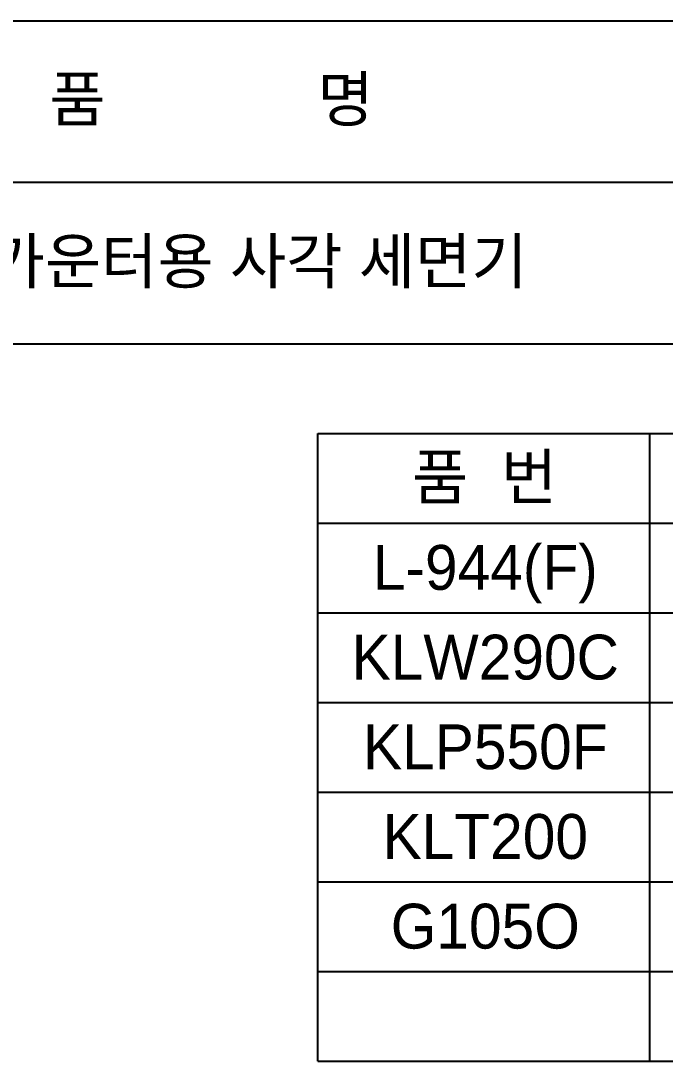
# Model space of a CAD drawing. Header units: millimetres. Extents: x 0 to 3800, y -67 to 2530.
# Drawn here: x 2809 to 3169, y 1950 to 2530 of the extents above; entities that cross this region are included whole.
import ezdxf
from ezdxf.enums import TextEntityAlignment as Align

# ---------------------------------------------------------------- set-up
doc = ezdxf.new("R2010")
doc.units = ezdxf.units.MM
doc.layers.add('TEXT', color=7, linetype='Continuous')
doc.layers.add('도각라인', color=255, linetype='Continuous')
doc.styles.add('타이틀', font='H2GTRM.TTF', dxfattribs={"height": 25})

msp = doc.modelspace()

# ---------------------------------------------------------------- linework, layer by layer
at = {"layer": '도각라인', "color": 7}
for p, q in [((2000, 2530), (3800, 2530)), ((2520, 2440), (3800, 2440)), ((2000, 2350), (3800, 2350)), ((2975, 1950), (2975, 2300)), ((2975, 2300), (3770, 2300)), ((3160, 1950), (3160, 2300)), ((2975, 2250), (3770, 2250)), ((2975, 2200), (3770, 2200)), ((2975, 2150), (3770, 2150)), ((2975, 2100), (3770, 2100)), ((2975, 2050), (3770, 2050)), ((2975, 2000), (3770, 2000)), ((2975, 1950), (3770, 1950))]:
    msp.add_line(p, q, dxfattribs=at)

# ---------------------------------------------------------------- texts
at = {"layer": 'TEXT', "style": '타이틀'}
for s, p in [('품             명', (2915.69, 2486.4)), ('독립 카운터용 사각 세면기', (2905.77, 2396)), ('품  번', (3067.94, 2275.73)), ('L-944(F)', (3068.33, 2225.28)), ('KLW290C', (3068.33, 2175.28)), ('KLP550F', (3068.33, 2125.28)), ('KLT200', (3068.33, 2075.28)), ('G105O', (3068.33, 2025.28))]:
    msp.add_text(s, height=25, dxfattribs=at).set_placement(p, align=Align.MIDDLE_CENTER)

doc.saveas('drawing.dxf')
